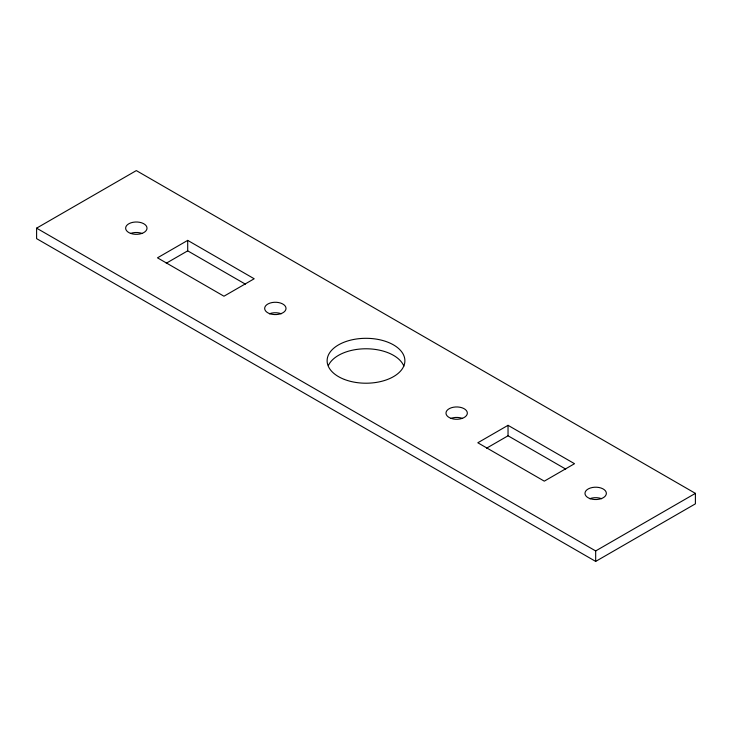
<?xml version="1.0" encoding="UTF-8"?>
<svg xmlns="http://www.w3.org/2000/svg" width="732" height="732" viewBox="0 0 732 732"><rect width="100%" height="100%" fill="white"/><g stroke="black" fill="none" stroke-linecap="round" stroke-linejoin="round"><path stroke-width="1.1" d="M36.6 228.164L136.326 170.593L695.4 493.368L695.4 503.836L595.674 561.407L36.6 238.632L36.6 228.164L595.674 550.94L695.4 493.368M187.703 240.38L157.481 257.829L223.965 296.213L254.187 278.764L187.703 240.38L187.703 250.847L245.385 284.153M166.255 263.227L187.703 250.847M508.035 425.319L477.813 442.769L544.297 481.153L574.519 463.704L508.035 425.319L508.035 435.787L565.717 469.093M486.588 448.176L508.035 435.787M595.674 550.94L595.674 561.407M450.729 418.448A10.687 6.167 0 0 1 462.597 418.448M589.736 498.702A10.687 6.167 0 0 1 601.613 498.702M328.43 365.424A38.888 22.454 0 0 1 366.641 348.78A38.888 22.454 0 0 1 403.872 366.137M269.403 313.763A10.687 6.167 0 0 1 281.271 313.763M130.388 233.508A10.687 6.167 0 0 1 142.264 233.508M451.315 418.448A10.687 6.167 0 0 0 467.345 413.104A10.687 6.167 0 0 0 451.315 407.77A10.687 6.167 0 0 0 451.315 418.448M590.331 498.712A10.687 6.167 0 0 0 606.361 493.368A10.687 6.167 0 0 0 590.331 488.024A10.687 6.167 0 0 0 590.331 498.712M344.397 379.432A38.888 22.454 0 0 0 404.805 362.23A38.888 22.454 0 0 0 348.798 340.627A38.888 22.454 0 0 0 344.397 379.432M269.998 313.763A10.687 6.167 0 0 0 286.02 308.419A10.687 6.167 0 0 0 269.998 303.085A10.687 6.167 0 0 0 269.998 313.763M130.982 233.508A10.687 6.167 0 0 0 147.013 228.164A10.687 6.167 0 0 0 130.982 222.821A10.687 6.167 0 0 0 130.982 233.508"/></g></svg>
